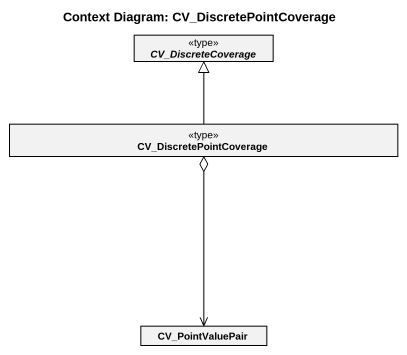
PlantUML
@startuml
title Context Diagram: CV_DiscretePointCoverage
hide circle
hide empty members
abstract class CV_DiscreteCoverage <<type>>
class CV_DiscretePointCoverage <<type>>
class CV_PointValuePair
CV_DiscretePointCoverage -up-|> CV_DiscreteCoverage
CV_DiscretePointCoverage o--> CV_PointValuePair
@enduml
